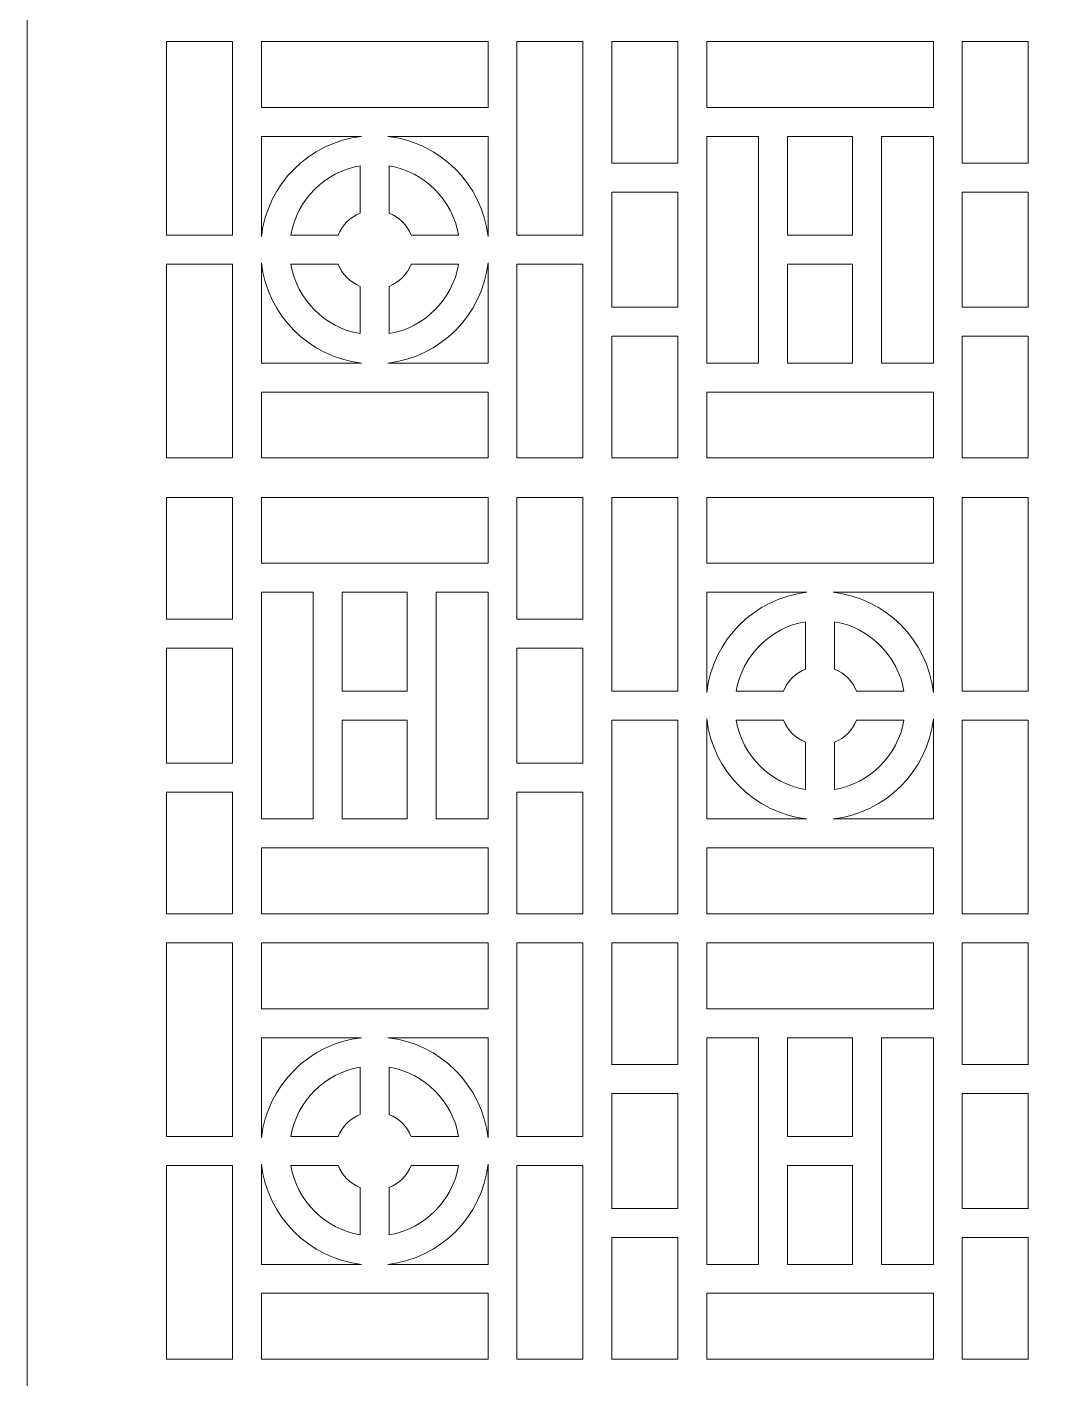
# Model space of a CAD drawing. Header units: centimetres. Extents: x -27.5 to -15.8, y -2.4 to 9.5.
# Drawn here: x -21.397 to -18.592, y 0.447 to 4.161 of the extents above; entities that cross this region are included whole.
import ezdxf

# ---------------------------------------------------------------- set-up
doc = ezdxf.new("R2010")
doc.units = ezdxf.units.CM
doc.header["$MEASUREMENT"] = 0
doc.layers.add('layer 1', color=7, linetype='Continuous')

msp = doc.modelspace()

# ---------------------------------------------------------------- linework, layer by layer
at = {"layer": 'layer 1', "color": 7, "lineweight": 9}
for points, knots in [([(-21.3967, 9.5), (-21.3967, 9.5), (-15.78704, 9.5), (-15.78704, 9.5), (-15.78704, 9.5), (-15.78704, 9.5), (-15.78704, -2.40224), (-15.78704, -2.40224), (-15.78704, -2.40224), (-15.78704, -2.40224), (-21.3967, -2.40224), (-21.3967, -2.40224), (-21.3967, -2.40224), (-21.3967, -2.40224), (-21.3967, 9.5), (-21.3967, 9.5)], [0, 0, 0, 0, 0.2, 0.2, 0.2, 0.2, 0.4, 0.4, 0.4, 0.4, 0.6, 0.6, 0.6, 0.6, 1, 1, 1, 1]), ([(-21.01344, 3.58868), (-21.01344, 3.58868), (-20.8325, 3.58868), (-20.8325, 3.58868), (-20.8325, 3.58868), (-20.8325, 3.58868), (-20.8325, 4.12076), (-20.8325, 4.12076), (-20.8325, 4.12076), (-20.8325, 4.12076), (-21.01344, 4.12076), (-21.01344, 4.12076), (-21.01344, 4.12076), (-21.01344, 4.12076), (-21.01344, 3.58868), (-21.01344, 3.58868)], [0, 0, 0, 0, 0.2, 0.2, 0.2, 0.2, 0.4, 0.4, 0.4, 0.4, 0.6, 0.6, 0.6, 0.6, 1, 1, 1, 1]), ([(-20.7529, 3.93982), (-20.7529, 3.93982), (-20.13023, 3.93982), (-20.13023, 3.93982), (-20.13023, 3.93982), (-20.13023, 3.93982), (-20.13023, 4.12076), (-20.13023, 4.12076), (-20.13023, 4.12076), (-20.13023, 4.12076), (-20.7529, 4.12076), (-20.7529, 4.12076), (-20.7529, 4.12076), (-20.7529, 4.12076), (-20.7529, 3.93982), (-20.7529, 3.93982)], [0, 0, 0, 0, 0.2, 0.2, 0.2, 0.2, 0.4, 0.4, 0.4, 0.4, 0.6, 0.6, 0.6, 0.6, 1, 1, 1, 1]), ([(-20.05063, 3.58868), (-20.05063, 3.58868), (-19.86969, 3.58868), (-19.86969, 3.58868), (-19.86969, 3.58868), (-19.86969, 3.58868), (-19.86969, 4.12076), (-19.86969, 4.12076), (-19.86969, 4.12076), (-19.86969, 4.12076), (-20.05063, 4.12076), (-20.05063, 4.12076), (-20.05063, 4.12076), (-20.05063, 4.12076), (-20.05063, 3.58868), (-20.05063, 3.58868)], [0, 0, 0, 0, 0.2, 0.2, 0.2, 0.2, 0.4, 0.4, 0.4, 0.4, 0.6, 0.6, 0.6, 0.6, 1, 1, 1, 1]), ([(-19.78995, 3.78636), (-19.78995, 3.78636), (-19.60901, 3.78636), (-19.60901, 3.78636), (-19.60901, 3.78636), (-19.60901, 3.78636), (-19.60901, 4.12076), (-19.60901, 4.12076), (-19.60901, 4.12076), (-19.60901, 4.12076), (-19.78995, 4.12076), (-19.78995, 4.12076), (-19.78995, 4.12076), (-19.78995, 4.12076), (-19.78995, 3.78636), (-19.78995, 3.78636)], [0, 0, 0, 0, 0.2, 0.2, 0.2, 0.2, 0.4, 0.4, 0.4, 0.4, 0.6, 0.6, 0.6, 0.6, 1, 1, 1, 1]), ([(-19.52941, 3.93982), (-19.52941, 3.93982), (-18.90674, 3.93982), (-18.90674, 3.93982), (-18.90674, 3.93982), (-18.90674, 3.93982), (-18.90674, 4.12076), (-18.90674, 4.12076), (-18.90674, 4.12076), (-18.90674, 4.12076), (-19.52941, 4.12076), (-19.52941, 4.12076), (-19.52941, 4.12076), (-19.52941, 4.12076), (-19.52941, 3.93982), (-19.52941, 3.93982)], [0, 0, 0, 0, 0.2, 0.2, 0.2, 0.2, 0.4, 0.4, 0.4, 0.4, 0.6, 0.6, 0.6, 0.6, 1, 1, 1, 1]), ([(-18.82714, 3.78636), (-18.82714, 3.78636), (-18.6462, 3.78636), (-18.6462, 3.78636), (-18.6462, 3.78636), (-18.6462, 3.78636), (-18.6462, 4.12076), (-18.6462, 4.12076), (-18.6462, 4.12076), (-18.6462, 4.12076), (-18.82714, 4.12076), (-18.82714, 4.12076), (-18.82714, 4.12076), (-18.82714, 4.12076), (-18.82714, 3.78636), (-18.82714, 3.78636)], [0, 0, 0, 0, 0.2, 0.2, 0.2, 0.2, 0.4, 0.4, 0.4, 0.4, 0.6, 0.6, 0.6, 0.6, 1, 1, 1, 1]), ([(-20.7529, 3.5848), (-20.73642, 3.72915), (-20.62184, 3.84373), (-20.47749, 3.86022), (-20.47749, 3.86022), (-20.47749, 3.86022), (-20.7529, 3.86022), (-20.7529, 3.86022), (-20.7529, 3.86022), (-20.7529, 3.86022), (-20.7529, 3.5848), (-20.7529, 3.5848)], [0, 0, 0, 0, 0.25, 0.25, 0.25, 0.25, 0.5, 0.5, 0.5, 0.5, 1, 1, 1, 1]), ([(-20.40564, 3.86022), (-20.26129, 3.84373), (-20.14671, 3.72915), (-20.13023, 3.5848), (-20.13023, 3.5848), (-20.13023, 3.5848), (-20.13023, 3.86022), (-20.13023, 3.86022), (-20.13023, 3.86022), (-20.13023, 3.86022), (-20.40564, 3.86022), (-20.40564, 3.86022)], [0, 0, 0, 0, 0.25, 0.25, 0.25, 0.25, 0.5, 0.5, 0.5, 0.5, 1, 1, 1, 1]), ([(-19.38727, 3.23755), (-19.38727, 3.23755), (-19.38727, 3.86022), (-19.38727, 3.86022), (-19.38727, 3.86022), (-19.38727, 3.86022), (-19.52941, 3.86022), (-19.52941, 3.86022), (-19.52941, 3.86022), (-19.52941, 3.86022), (-19.52941, 3.23755), (-19.52941, 3.23755), (-19.52941, 3.23755), (-19.52941, 3.23755), (-19.38727, 3.23755), (-19.38727, 3.23755)], [0, 0, 0, 0, 0.2, 0.2, 0.2, 0.2, 0.4, 0.4, 0.4, 0.4, 0.6, 0.6, 0.6, 0.6, 1, 1, 1, 1]), ([(-19.30767, 3.58868), (-19.30767, 3.58868), (-19.12848, 3.58868), (-19.12848, 3.58868), (-19.12848, 3.58868), (-19.12848, 3.58868), (-19.12848, 3.86022), (-19.12848, 3.86022), (-19.12848, 3.86022), (-19.12848, 3.86022), (-19.30767, 3.86022), (-19.30767, 3.86022), (-19.30767, 3.86022), (-19.30767, 3.86022), (-19.30767, 3.58868), (-19.30767, 3.58868)], [0, 0, 0, 0, 0.2, 0.2, 0.2, 0.2, 0.4, 0.4, 0.4, 0.4, 0.6, 0.6, 0.6, 0.6, 1, 1, 1, 1]), ([(-19.04888, 3.86022), (-19.04888, 3.86022), (-19.04888, 3.23755), (-19.04888, 3.23755), (-19.04888, 3.23755), (-19.04888, 3.23755), (-18.90674, 3.23755), (-18.90674, 3.23755), (-18.90674, 3.23755), (-18.90674, 3.23755), (-18.90674, 3.86022), (-18.90674, 3.86022), (-18.90674, 3.86022), (-18.90674, 3.86022), (-19.04888, 3.86022), (-19.04888, 3.86022)], [0, 0, 0, 0, 0.2, 0.2, 0.2, 0.2, 0.4, 0.4, 0.4, 0.4, 0.6, 0.6, 0.6, 0.6, 1, 1, 1, 1]), ([(-20.54217, 3.58868), (-20.53119, 3.6164), (-20.50908, 3.63851), (-20.48136, 3.64948), (-20.48136, 3.64948), (-20.48136, 3.64948), (-20.48136, 3.77944), (-20.48136, 3.77944), (-20.48136, 3.77944), (-20.57866, 3.76276), (-20.65544, 3.68598), (-20.67213, 3.58868), (-20.67213, 3.58868), (-20.67213, 3.58868), (-20.54217, 3.58868), (-20.54217, 3.58868)], [0, 0, 0, 0, 0.2, 0.2, 0.2, 0.2, 0.4, 0.4, 0.4, 0.4, 0.6, 0.6, 0.6, 0.6, 1, 1, 1, 1]), ([(-20.40177, 3.64948), (-20.37405, 3.63851), (-20.35194, 3.6164), (-20.34097, 3.58868), (-20.34097, 3.58868), (-20.34097, 3.58868), (-20.211, 3.58868), (-20.211, 3.58868), (-20.211, 3.58868), (-20.22769, 3.68598), (-20.30447, 3.76276), (-20.40177, 3.77944), (-20.40177, 3.77944), (-20.40177, 3.77944), (-20.40177, 3.64948), (-20.40177, 3.64948)], [0, 0, 0, 0, 0.2, 0.2, 0.2, 0.2, 0.4, 0.4, 0.4, 0.4, 0.6, 0.6, 0.6, 0.6, 1, 1, 1, 1]), ([(-19.78995, 3.391), (-19.78995, 3.391), (-19.60901, 3.391), (-19.60901, 3.391), (-19.60901, 3.391), (-19.60901, 3.391), (-19.60901, 3.70677), (-19.60901, 3.70677), (-19.60901, 3.70677), (-19.60901, 3.70677), (-19.78995, 3.70676), (-19.78995, 3.70676), (-19.78995, 3.70676), (-19.78995, 3.70676), (-19.78995, 3.391), (-19.78995, 3.391)], [0, 0, 0, 0, 0.2, 0.2, 0.2, 0.2, 0.4, 0.4, 0.4, 0.4, 0.6, 0.6, 0.6, 0.6, 1, 1, 1, 1]), ([(-18.82714, 3.391), (-18.82714, 3.391), (-18.6462, 3.391), (-18.6462, 3.391), (-18.6462, 3.391), (-18.6462, 3.391), (-18.6462, 3.70677), (-18.6462, 3.70677), (-18.6462, 3.70677), (-18.6462, 3.70677), (-18.82714, 3.70676), (-18.82714, 3.70676), (-18.82714, 3.70676), (-18.82714, 3.70676), (-18.82714, 3.391), (-18.82714, 3.391)], [0, 0, 0, 0, 0.2, 0.2, 0.2, 0.2, 0.4, 0.4, 0.4, 0.4, 0.6, 0.6, 0.6, 0.6, 1, 1, 1, 1]), ([(-20.8325, 3.50909), (-20.8325, 3.50909), (-21.01344, 3.50908), (-21.01344, 3.50908), (-21.01344, 3.50908), (-21.01344, 3.50908), (-21.01344, 2.97701), (-21.01344, 2.97701), (-21.01344, 2.97701), (-21.01344, 2.97701), (-20.8325, 2.97701), (-20.8325, 2.97701), (-20.8325, 2.97701), (-20.8325, 2.97701), (-20.8325, 3.50909), (-20.8325, 3.50909)], [0, 0, 0, 0, 0.2, 0.2, 0.2, 0.2, 0.4, 0.4, 0.4, 0.4, 0.6, 0.6, 0.6, 0.6, 1, 1, 1, 1]), ([(-20.47748, 3.23755), (-20.62184, 3.25403), (-20.73642, 3.36861), (-20.7529, 3.51296), (-20.7529, 3.51296), (-20.7529, 3.51296), (-20.7529, 3.23755), (-20.7529, 3.23755), (-20.7529, 3.23755), (-20.7529, 3.23755), (-20.47748, 3.23755), (-20.47748, 3.23755)], [0, 0, 0, 0, 0.25, 0.25, 0.25, 0.25, 0.5, 0.5, 0.5, 0.5, 1, 1, 1, 1]), ([(-20.48136, 3.44828), (-20.50908, 3.45926), (-20.53119, 3.48137), (-20.54217, 3.50908), (-20.54217, 3.50908), (-20.54217, 3.50908), (-20.67213, 3.50908), (-20.67213, 3.50908), (-20.67213, 3.50908), (-20.65544, 3.41179), (-20.57866, 3.33501), (-20.48136, 3.31832), (-20.48136, 3.31832), (-20.48136, 3.31832), (-20.48136, 3.44828), (-20.48136, 3.44828)], [0, 0, 0, 0, 0.2, 0.2, 0.2, 0.2, 0.4, 0.4, 0.4, 0.4, 0.6, 0.6, 0.6, 0.6, 1, 1, 1, 1]), ([(-20.13023, 3.51297), (-20.14671, 3.36862), (-20.26129, 3.25403), (-20.40565, 3.23755), (-20.40565, 3.23755), (-20.40565, 3.23755), (-20.13023, 3.23755), (-20.13023, 3.23755), (-20.13023, 3.23755), (-20.13023, 3.23755), (-20.13023, 3.51297), (-20.13023, 3.51297)], [0, 0, 0, 0, 0.25, 0.25, 0.25, 0.25, 0.5, 0.5, 0.5, 0.5, 1, 1, 1, 1]), ([(-20.34097, 3.50908), (-20.35194, 3.48137), (-20.37405, 3.45926), (-20.40177, 3.44828), (-20.40177, 3.44828), (-20.40177, 3.44828), (-20.40177, 3.31832), (-20.40177, 3.31832), (-20.40177, 3.31832), (-20.30447, 3.33501), (-20.22769, 3.41179), (-20.211, 3.50908), (-20.211, 3.50908), (-20.211, 3.50908), (-20.34097, 3.50908), (-20.34097, 3.50908)], [0, 0, 0, 0, 0.2, 0.2, 0.2, 0.2, 0.4, 0.4, 0.4, 0.4, 0.6, 0.6, 0.6, 0.6, 1, 1, 1, 1]), ([(-19.86969, 3.50909), (-19.86969, 3.50909), (-20.05063, 3.50908), (-20.05063, 3.50908), (-20.05063, 3.50908), (-20.05063, 3.50908), (-20.05063, 2.97701), (-20.05063, 2.97701), (-20.05063, 2.97701), (-20.05063, 2.97701), (-19.86969, 2.97701), (-19.86969, 2.97701), (-19.86969, 2.97701), (-19.86969, 2.97701), (-19.86969, 3.50909), (-19.86969, 3.50909)], [0, 0, 0, 0, 0.2, 0.2, 0.2, 0.2, 0.4, 0.4, 0.4, 0.4, 0.6, 0.6, 0.6, 0.6, 1, 1, 1, 1]), ([(-19.12848, 3.50909), (-19.12848, 3.50909), (-19.30767, 3.50908), (-19.30767, 3.50908), (-19.30767, 3.50908), (-19.30767, 3.50908), (-19.30767, 3.23755), (-19.30767, 3.23755), (-19.30767, 3.23755), (-19.30767, 3.23755), (-19.12848, 3.23755), (-19.12848, 3.23755), (-19.12848, 3.23755), (-19.12848, 3.23755), (-19.12848, 3.50909), (-19.12848, 3.50909)], [0, 0, 0, 0, 0.2, 0.2, 0.2, 0.2, 0.4, 0.4, 0.4, 0.4, 0.6, 0.6, 0.6, 0.6, 1, 1, 1, 1]), ([(-19.60901, 3.31141), (-19.60901, 3.31141), (-19.78995, 3.3114), (-19.78995, 3.3114), (-19.78995, 3.3114), (-19.78995, 3.3114), (-19.78995, 2.97701), (-19.78995, 2.97701), (-19.78995, 2.97701), (-19.78995, 2.97701), (-19.60901, 2.97701), (-19.60901, 2.97701), (-19.60901, 2.97701), (-19.60901, 2.97701), (-19.60901, 3.31141), (-19.60901, 3.31141)], [0, 0, 0, 0, 0.2, 0.2, 0.2, 0.2, 0.4, 0.4, 0.4, 0.4, 0.6, 0.6, 0.6, 0.6, 1, 1, 1, 1]), ([(-18.6462, 3.31141), (-18.6462, 3.31141), (-18.82714, 3.3114), (-18.82714, 3.3114), (-18.82714, 3.3114), (-18.82714, 3.3114), (-18.82714, 2.97701), (-18.82714, 2.97701), (-18.82714, 2.97701), (-18.82714, 2.97701), (-18.6462, 2.97701), (-18.6462, 2.97701), (-18.6462, 2.97701), (-18.6462, 2.97701), (-18.6462, 3.31141), (-18.6462, 3.31141)], [0, 0, 0, 0, 0.2, 0.2, 0.2, 0.2, 0.4, 0.4, 0.4, 0.4, 0.6, 0.6, 0.6, 0.6, 1, 1, 1, 1]), ([(-20.13023, 3.15795), (-20.13023, 3.15795), (-20.7529, 3.15795), (-20.7529, 3.15795), (-20.7529, 3.15795), (-20.7529, 3.15795), (-20.7529, 2.97701), (-20.7529, 2.97701), (-20.7529, 2.97701), (-20.7529, 2.97701), (-20.13023, 2.97701), (-20.13023, 2.97701), (-20.13023, 2.97701), (-20.13023, 2.97701), (-20.13023, 3.15795), (-20.13023, 3.15795)], [0, 0, 0, 0, 0.2, 0.2, 0.2, 0.2, 0.4, 0.4, 0.4, 0.4, 0.6, 0.6, 0.6, 0.6, 1, 1, 1, 1]), ([(-18.90674, 3.15795), (-18.90674, 3.15795), (-19.52941, 3.15795), (-19.52941, 3.15795), (-19.52941, 3.15795), (-19.52941, 3.15795), (-19.52941, 2.97701), (-19.52941, 2.97701), (-19.52941, 2.97701), (-19.52941, 2.97701), (-18.90674, 2.97701), (-18.90674, 2.97701), (-18.90674, 2.97701), (-18.90674, 2.97701), (-18.90674, 3.15795), (-18.90674, 3.15795)], [0, 0, 0, 0, 0.2, 0.2, 0.2, 0.2, 0.4, 0.4, 0.4, 0.4, 0.6, 0.6, 0.6, 0.6, 1, 1, 1, 1]), ([(-21.01344, 2.53395), (-21.01344, 2.53395), (-20.8325, 2.53396), (-20.8325, 2.53396), (-20.8325, 2.53396), (-20.8325, 2.53396), (-20.8325, 2.86835), (-20.8325, 2.86835), (-20.8325, 2.86835), (-20.8325, 2.86835), (-21.01344, 2.86835), (-21.01344, 2.86835), (-21.01344, 2.86835), (-21.01344, 2.86835), (-21.01344, 2.53395), (-21.01344, 2.53395)], [0, 0, 0, 0, 0.2, 0.2, 0.2, 0.2, 0.4, 0.4, 0.4, 0.4, 0.6, 0.6, 0.6, 0.6, 1, 1, 1, 1]), ([(-20.7529, 2.68741), (-20.7529, 2.68741), (-20.13023, 2.68741), (-20.13023, 2.68741), (-20.13023, 2.68741), (-20.13023, 2.68741), (-20.13023, 2.86835), (-20.13023, 2.86835), (-20.13023, 2.86835), (-20.13023, 2.86835), (-20.7529, 2.86835), (-20.7529, 2.86835), (-20.7529, 2.86835), (-20.7529, 2.86835), (-20.7529, 2.68741), (-20.7529, 2.68741)], [0, 0, 0, 0, 0.2, 0.2, 0.2, 0.2, 0.4, 0.4, 0.4, 0.4, 0.6, 0.6, 0.6, 0.6, 1, 1, 1, 1]), ([(-20.05063, 2.53395), (-20.05063, 2.53395), (-19.86969, 2.53396), (-19.86969, 2.53396), (-19.86969, 2.53396), (-19.86969, 2.53396), (-19.86969, 2.86835), (-19.86969, 2.86835), (-19.86969, 2.86835), (-19.86969, 2.86835), (-20.05063, 2.86835), (-20.05063, 2.86835), (-20.05063, 2.86835), (-20.05063, 2.86835), (-20.05063, 2.53395), (-20.05063, 2.53395)], [0, 0, 0, 0, 0.2, 0.2, 0.2, 0.2, 0.4, 0.4, 0.4, 0.4, 0.6, 0.6, 0.6, 0.6, 1, 1, 1, 1]), ([(-19.78995, 2.33627), (-19.78995, 2.33627), (-19.60901, 2.33627), (-19.60901, 2.33627), (-19.60901, 2.33627), (-19.60901, 2.33627), (-19.60901, 2.86835), (-19.60901, 2.86835), (-19.60901, 2.86835), (-19.60901, 2.86835), (-19.78995, 2.86835), (-19.78995, 2.86835), (-19.78995, 2.86835), (-19.78995, 2.86835), (-19.78995, 2.33627), (-19.78995, 2.33627)], [0, 0, 0, 0, 0.2, 0.2, 0.2, 0.2, 0.4, 0.4, 0.4, 0.4, 0.6, 0.6, 0.6, 0.6, 1, 1, 1, 1]), ([(-19.52941, 2.68741), (-19.52941, 2.68741), (-18.90674, 2.68741), (-18.90674, 2.68741), (-18.90674, 2.68741), (-18.90674, 2.68741), (-18.90674, 2.86835), (-18.90674, 2.86835), (-18.90674, 2.86835), (-18.90674, 2.86835), (-19.52941, 2.86835), (-19.52941, 2.86835), (-19.52941, 2.86835), (-19.52941, 2.86835), (-19.52941, 2.68741), (-19.52941, 2.68741)], [0, 0, 0, 0, 0.2, 0.2, 0.2, 0.2, 0.4, 0.4, 0.4, 0.4, 0.6, 0.6, 0.6, 0.6, 1, 1, 1, 1]), ([(-18.82714, 2.33627), (-18.82714, 2.33627), (-18.6462, 2.33627), (-18.6462, 2.33627), (-18.6462, 2.33627), (-18.6462, 2.33627), (-18.6462, 2.86835), (-18.6462, 2.86835), (-18.6462, 2.86835), (-18.6462, 2.86835), (-18.82714, 2.86835), (-18.82714, 2.86835), (-18.82714, 2.86835), (-18.82714, 2.86835), (-18.82714, 2.33627), (-18.82714, 2.33627)], [0, 0, 0, 0, 0.2, 0.2, 0.2, 0.2, 0.4, 0.4, 0.4, 0.4, 0.6, 0.6, 0.6, 0.6, 1, 1, 1, 1]), ([(-20.61076, 1.98514), (-20.61076, 1.98514), (-20.61076, 2.60781), (-20.61076, 2.60781), (-20.61076, 2.60781), (-20.61076, 2.60781), (-20.7529, 2.60781), (-20.7529, 2.60781), (-20.7529, 2.60781), (-20.7529, 2.60781), (-20.7529, 1.98514), (-20.7529, 1.98514), (-20.7529, 1.98514), (-20.7529, 1.98514), (-20.61076, 1.98514), (-20.61076, 1.98514)], [0, 0, 0, 0, 0.2, 0.2, 0.2, 0.2, 0.4, 0.4, 0.4, 0.4, 0.6, 0.6, 0.6, 0.6, 1, 1, 1, 1]), ([(-20.53116, 2.33627), (-20.53116, 2.33627), (-20.35197, 2.33627), (-20.35197, 2.33627), (-20.35197, 2.33627), (-20.35197, 2.33627), (-20.35197, 2.60781), (-20.35197, 2.60781), (-20.35197, 2.60781), (-20.35197, 2.60781), (-20.53116, 2.60781), (-20.53116, 2.60781), (-20.53116, 2.60781), (-20.53116, 2.60781), (-20.53116, 2.33627), (-20.53116, 2.33627)], [0, 0, 0, 0, 0.2, 0.2, 0.2, 0.2, 0.4, 0.4, 0.4, 0.4, 0.6, 0.6, 0.6, 0.6, 1, 1, 1, 1]), ([(-20.27237, 2.60781), (-20.27237, 2.60781), (-20.27237, 1.98514), (-20.27237, 1.98514), (-20.27237, 1.98514), (-20.27237, 1.98514), (-20.13023, 1.98514), (-20.13023, 1.98514), (-20.13023, 1.98514), (-20.13023, 1.98514), (-20.13023, 2.60781), (-20.13023, 2.60781), (-20.13023, 2.60781), (-20.13023, 2.60781), (-20.27237, 2.60781), (-20.27237, 2.60781)], [0, 0, 0, 0, 0.2, 0.2, 0.2, 0.2, 0.4, 0.4, 0.4, 0.4, 0.6, 0.6, 0.6, 0.6, 1, 1, 1, 1]), ([(-19.52941, 2.3324), (-19.51293, 2.47674), (-19.39835, 2.59133), (-19.254, 2.60781), (-19.254, 2.60781), (-19.254, 2.60781), (-19.52941, 2.60781), (-19.52941, 2.60781), (-19.52941, 2.60781), (-19.52941, 2.60781), (-19.52941, 2.3324), (-19.52941, 2.3324)], [0, 0, 0, 0, 0.25, 0.25, 0.25, 0.25, 0.5, 0.5, 0.5, 0.5, 1, 1, 1, 1]), ([(-19.18215, 2.60781), (-19.0378, 2.59132), (-18.92322, 2.47674), (-18.90674, 2.33239), (-18.90674, 2.33239), (-18.90674, 2.33239), (-18.90674, 2.60781), (-18.90674, 2.60781), (-18.90674, 2.60781), (-18.90674, 2.60781), (-19.18215, 2.60781), (-19.18215, 2.60781)], [0, 0, 0, 0, 0.25, 0.25, 0.25, 0.25, 0.5, 0.5, 0.5, 0.5, 1, 1, 1, 1]), ([(-19.31868, 2.33627), (-19.3077, 2.36399), (-19.28559, 2.3861), (-19.25787, 2.39708), (-19.25787, 2.39708), (-19.25787, 2.39708), (-19.25787, 2.52704), (-19.25787, 2.52704), (-19.25787, 2.52704), (-19.35517, 2.51035), (-19.43195, 2.43357), (-19.44864, 2.33627), (-19.44864, 2.33627), (-19.44864, 2.33627), (-19.31868, 2.33627), (-19.31868, 2.33627)], [0, 0, 0, 0, 0.2, 0.2, 0.2, 0.2, 0.4, 0.4, 0.4, 0.4, 0.6, 0.6, 0.6, 0.6, 1, 1, 1, 1]), ([(-19.17828, 2.39708), (-19.15056, 2.3861), (-19.12845, 2.36399), (-19.11748, 2.33627), (-19.11748, 2.33627), (-19.11748, 2.33627), (-18.98751, 2.33627), (-18.98751, 2.33627), (-18.98751, 2.33627), (-19.0042, 2.43357), (-19.08098, 2.51035), (-19.17828, 2.52704), (-19.17828, 2.52704), (-19.17828, 2.52704), (-19.17828, 2.39708), (-19.17828, 2.39708)], [0, 0, 0, 0, 0.2, 0.2, 0.2, 0.2, 0.4, 0.4, 0.4, 0.4, 0.6, 0.6, 0.6, 0.6, 1, 1, 1, 1]), ([(-21.01344, 2.13859), (-21.01344, 2.13859), (-20.8325, 2.13859), (-20.8325, 2.13859), (-20.8325, 2.13859), (-20.8325, 2.13859), (-20.8325, 2.45436), (-20.8325, 2.45436), (-20.8325, 2.45436), (-20.8325, 2.45436), (-21.01344, 2.45436), (-21.01344, 2.45436), (-21.01344, 2.45436), (-21.01344, 2.45436), (-21.01344, 2.13859), (-21.01344, 2.13859)], [0, 0, 0, 0, 0.2, 0.2, 0.2, 0.2, 0.4, 0.4, 0.4, 0.4, 0.6, 0.6, 0.6, 0.6, 1, 1, 1, 1]), ([(-20.05063, 2.13859), (-20.05063, 2.13859), (-19.86969, 2.13859), (-19.86969, 2.13859), (-19.86969, 2.13859), (-19.86969, 2.13859), (-19.86969, 2.45436), (-19.86969, 2.45436), (-19.86969, 2.45436), (-19.86969, 2.45436), (-20.05063, 2.45436), (-20.05063, 2.45436), (-20.05063, 2.45436), (-20.05063, 2.45436), (-20.05063, 2.13859), (-20.05063, 2.13859)], [0, 0, 0, 0, 0.2, 0.2, 0.2, 0.2, 0.4, 0.4, 0.4, 0.4, 0.6, 0.6, 0.6, 0.6, 1, 1, 1, 1]), ([(-20.35197, 2.25668), (-20.35197, 2.25668), (-20.53116, 2.25668), (-20.53116, 2.25668), (-20.53116, 2.25668), (-20.53116, 2.25668), (-20.53116, 1.98514), (-20.53116, 1.98514), (-20.53116, 1.98514), (-20.53116, 1.98514), (-20.35197, 1.98514), (-20.35197, 1.98514), (-20.35197, 1.98514), (-20.35197, 1.98514), (-20.35197, 2.25668), (-20.35197, 2.25668)], [0, 0, 0, 0, 0.2, 0.2, 0.2, 0.2, 0.4, 0.4, 0.4, 0.4, 0.6, 0.6, 0.6, 0.6, 1, 1, 1, 1]), ([(-19.60901, 2.25668), (-19.60901, 2.25668), (-19.78995, 2.25667), (-19.78995, 2.25667), (-19.78995, 2.25667), (-19.78995, 2.25667), (-19.78995, 1.7246), (-19.78995, 1.7246), (-19.78995, 1.7246), (-19.78995, 1.7246), (-19.60901, 1.7246), (-19.60901, 1.7246), (-19.60901, 1.7246), (-19.60901, 1.7246), (-19.60901, 2.25668), (-19.60901, 2.25668)], [0, 0, 0, 0, 0.2, 0.2, 0.2, 0.2, 0.4, 0.4, 0.4, 0.4, 0.6, 0.6, 0.6, 0.6, 1, 1, 1, 1]), ([(-19.25399, 1.98514), (-19.39834, 2.00162), (-19.51293, 2.11621), (-19.52941, 2.26056), (-19.52941, 2.26056), (-19.52941, 2.26056), (-19.52941, 1.98514), (-19.52941, 1.98514), (-19.52941, 1.98514), (-19.52941, 1.98514), (-19.25399, 1.98514), (-19.25399, 1.98514)], [0, 0, 0, 0, 0.25, 0.25, 0.25, 0.25, 0.5, 0.5, 0.5, 0.5, 1, 1, 1, 1]), ([(-19.25787, 2.19588), (-19.28559, 2.20685), (-19.3077, 2.22896), (-19.31868, 2.25668), (-19.31868, 2.25668), (-19.31868, 2.25668), (-19.44864, 2.25668), (-19.44864, 2.25668), (-19.44864, 2.25668), (-19.43195, 2.15938), (-19.35517, 2.0826), (-19.25787, 2.06591), (-19.25787, 2.06591), (-19.25787, 2.06591), (-19.25787, 2.19588), (-19.25787, 2.19588)], [0, 0, 0, 0, 0.2, 0.2, 0.2, 0.2, 0.4, 0.4, 0.4, 0.4, 0.6, 0.6, 0.6, 0.6, 1, 1, 1, 1]), ([(-18.90674, 2.26056), (-18.92322, 2.11621), (-19.0378, 2.00162), (-19.18216, 1.98514), (-19.18216, 1.98514), (-19.18216, 1.98514), (-18.90674, 1.98514), (-18.90674, 1.98514), (-18.90674, 1.98514), (-18.90674, 1.98514), (-18.90674, 2.26056), (-18.90674, 2.26056)], [0, 0, 0, 0, 0.25, 0.25, 0.25, 0.25, 0.5, 0.5, 0.5, 0.5, 1, 1, 1, 1]), ([(-19.11748, 2.25668), (-19.12846, 2.22896), (-19.15056, 2.20685), (-19.17828, 2.19588), (-19.17828, 2.19588), (-19.17828, 2.19588), (-19.17828, 2.06591), (-19.17828, 2.06591), (-19.17828, 2.06591), (-19.08098, 2.0826), (-19.0042, 2.15938), (-18.98751, 2.25668), (-18.98751, 2.25668), (-18.98751, 2.25668), (-19.11748, 2.25668), (-19.11748, 2.25668)], [0, 0, 0, 0, 0.2, 0.2, 0.2, 0.2, 0.4, 0.4, 0.4, 0.4, 0.6, 0.6, 0.6, 0.6, 1, 1, 1, 1]), ([(-18.6462, 2.25668), (-18.6462, 2.25668), (-18.82714, 2.25667), (-18.82714, 2.25667), (-18.82714, 2.25667), (-18.82714, 2.25667), (-18.82714, 1.7246), (-18.82714, 1.7246), (-18.82714, 1.7246), (-18.82714, 1.7246), (-18.6462, 1.7246), (-18.6462, 1.7246), (-18.6462, 1.7246), (-18.6462, 1.7246), (-18.6462, 2.25668), (-18.6462, 2.25668)], [0, 0, 0, 0, 0.2, 0.2, 0.2, 0.2, 0.4, 0.4, 0.4, 0.4, 0.6, 0.6, 0.6, 0.6, 1, 1, 1, 1]), ([(-20.8325, 2.059), (-20.8325, 2.059), (-21.01344, 2.05899), (-21.01344, 2.05899), (-21.01344, 2.05899), (-21.01344, 2.05899), (-21.01344, 1.7246), (-21.01344, 1.7246), (-21.01344, 1.7246), (-21.01344, 1.7246), (-20.8325, 1.7246), (-20.8325, 1.7246), (-20.8325, 1.7246), (-20.8325, 1.7246), (-20.8325, 2.059), (-20.8325, 2.059)], [0, 0, 0, 0, 0.2, 0.2, 0.2, 0.2, 0.4, 0.4, 0.4, 0.4, 0.6, 0.6, 0.6, 0.6, 1, 1, 1, 1]), ([(-19.86969, 2.059), (-19.86969, 2.059), (-20.05063, 2.05899), (-20.05063, 2.05899), (-20.05063, 2.05899), (-20.05063, 2.05899), (-20.05063, 1.7246), (-20.05063, 1.7246), (-20.05063, 1.7246), (-20.05063, 1.7246), (-19.86969, 1.7246), (-19.86969, 1.7246), (-19.86969, 1.7246), (-19.86969, 1.7246), (-19.86969, 2.059), (-19.86969, 2.059)], [0, 0, 0, 0, 0.2, 0.2, 0.2, 0.2, 0.4, 0.4, 0.4, 0.4, 0.6, 0.6, 0.6, 0.6, 1, 1, 1, 1]), ([(-20.13023, 1.90554), (-20.13023, 1.90554), (-20.7529, 1.90554), (-20.7529, 1.90554), (-20.7529, 1.90554), (-20.7529, 1.90554), (-20.7529, 1.7246), (-20.7529, 1.7246), (-20.7529, 1.7246), (-20.7529, 1.7246), (-20.13023, 1.7246), (-20.13023, 1.7246), (-20.13023, 1.7246), (-20.13023, 1.7246), (-20.13023, 1.90554), (-20.13023, 1.90554)], [0, 0, 0, 0, 0.2, 0.2, 0.2, 0.2, 0.4, 0.4, 0.4, 0.4, 0.6, 0.6, 0.6, 0.6, 1, 1, 1, 1]), ([(-18.90674, 1.90554), (-18.90674, 1.90554), (-19.52941, 1.90554), (-19.52941, 1.90554), (-19.52941, 1.90554), (-19.52941, 1.90554), (-19.52941, 1.7246), (-19.52941, 1.7246), (-19.52941, 1.7246), (-19.52941, 1.7246), (-18.90674, 1.7246), (-18.90674, 1.7246), (-18.90674, 1.7246), (-18.90674, 1.7246), (-18.90674, 1.90554), (-18.90674, 1.90554)], [0, 0, 0, 0, 0.2, 0.2, 0.2, 0.2, 0.4, 0.4, 0.4, 0.4, 0.6, 0.6, 0.6, 0.6, 1, 1, 1, 1]), ([(-20.8325, 1.64486), (-20.8325, 1.64486), (-21.01344, 1.64486), (-21.01344, 1.64486), (-21.01344, 1.64486), (-21.01344, 1.64486), (-21.01344, 1.11278), (-21.01344, 1.11278), (-21.01344, 1.11278), (-21.01344, 1.11278), (-20.8325, 1.11278), (-20.8325, 1.11278), (-20.8325, 1.11278), (-20.8325, 1.11278), (-20.8325, 1.64486), (-20.8325, 1.64486)], [0, 0, 0, 0, 0.2, 0.2, 0.2, 0.2, 0.4, 0.4, 0.4, 0.4, 0.6, 0.6, 0.6, 0.6, 1, 1, 1, 1]), ([(-20.13023, 1.64486), (-20.13023, 1.64486), (-20.7529, 1.64486), (-20.7529, 1.64486), (-20.7529, 1.64486), (-20.7529, 1.64486), (-20.7529, 1.46392), (-20.7529, 1.46392), (-20.7529, 1.46392), (-20.7529, 1.46392), (-20.13023, 1.46392), (-20.13023, 1.46392), (-20.13023, 1.46392), (-20.13023, 1.46392), (-20.13023, 1.64486), (-20.13023, 1.64486)], [0, 0, 0, 0, 0.2, 0.2, 0.2, 0.2, 0.4, 0.4, 0.4, 0.4, 0.6, 0.6, 0.6, 0.6, 1, 1, 1, 1]), ([(-20.05063, 1.11278), (-20.05063, 1.11278), (-19.86969, 1.11278), (-19.86969, 1.11278), (-19.86969, 1.11278), (-19.86969, 1.11278), (-19.86969, 1.64486), (-19.86969, 1.64486), (-19.86969, 1.64486), (-19.86969, 1.64486), (-20.05063, 1.64486), (-20.05063, 1.64486), (-20.05063, 1.64486), (-20.05063, 1.64486), (-20.05063, 1.11278), (-20.05063, 1.11278)], [0, 0, 0, 0, 0.2, 0.2, 0.2, 0.2, 0.4, 0.4, 0.4, 0.4, 0.6, 0.6, 0.6, 0.6, 1, 1, 1, 1]), ([(-19.60901, 1.31047), (-19.60901, 1.31047), (-19.60901, 1.64486), (-19.60901, 1.64486), (-19.60901, 1.64486), (-19.60901, 1.64486), (-19.78995, 1.64486), (-19.78995, 1.64486), (-19.78995, 1.64486), (-19.78995, 1.64486), (-19.78995, 1.31046), (-19.78995, 1.31046), (-19.78995, 1.31046), (-19.78995, 1.31046), (-19.60901, 1.31047), (-19.60901, 1.31047)], [0, 0, 0, 0, 0.2, 0.2, 0.2, 0.2, 0.4, 0.4, 0.4, 0.4, 0.6, 0.6, 0.6, 0.6, 1, 1, 1, 1]), ([(-18.90674, 1.46392), (-18.90674, 1.46392), (-18.90674, 1.64486), (-18.90674, 1.64486), (-18.90674, 1.64486), (-18.90674, 1.64486), (-19.52941, 1.64486), (-19.52941, 1.64486), (-19.52941, 1.64486), (-19.52941, 1.64486), (-19.52941, 1.46392), (-19.52941, 1.46392), (-19.52941, 1.46392), (-19.52941, 1.46392), (-18.90674, 1.46392), (-18.90674, 1.46392)], [0, 0, 0, 0, 0.2, 0.2, 0.2, 0.2, 0.4, 0.4, 0.4, 0.4, 0.6, 0.6, 0.6, 0.6, 1, 1, 1, 1]), ([(-18.82714, 1.64486), (-18.82714, 1.64486), (-18.82714, 1.31046), (-18.82714, 1.31046), (-18.82714, 1.31046), (-18.82714, 1.31046), (-18.6462, 1.31047), (-18.6462, 1.31047), (-18.6462, 1.31047), (-18.6462, 1.31047), (-18.6462, 1.64486), (-18.6462, 1.64486), (-18.6462, 1.64486), (-18.6462, 1.64486), (-18.82714, 1.64486), (-18.82714, 1.64486)], [0, 0, 0, 0, 0.2, 0.2, 0.2, 0.2, 0.4, 0.4, 0.4, 0.4, 0.6, 0.6, 0.6, 0.6, 1, 1, 1, 1]), ([(-20.7529, 1.38432), (-20.7529, 1.38432), (-20.7529, 1.109), (-20.7529, 1.109), (-20.7529, 1.109), (-20.73638, 1.25331), (-20.62181, 1.36784), (-20.47749, 1.38432), (-20.47749, 1.38432), (-20.47749, 1.38432), (-20.7529, 1.38432), (-20.7529, 1.38432)], [0, 0, 0, 0, 0.25, 0.25, 0.25, 0.25, 0.5, 0.5, 0.5, 0.5, 1, 1, 1, 1]), ([(-20.13023, 1.38432), (-20.13023, 1.38432), (-20.40564, 1.38432), (-20.40564, 1.38432), (-20.40564, 1.38432), (-20.26133, 1.36784), (-20.14676, 1.25332), (-20.13023, 1.10903), (-20.13023, 1.10903), (-20.13023, 1.10903), (-20.13023, 1.38432), (-20.13023, 1.38432)], [0, 0, 0, 0, 0.25, 0.25, 0.25, 0.25, 0.5, 0.5, 0.5, 0.5, 1, 1, 1, 1]), ([(-19.52941, 1.38432), (-19.52941, 1.38432), (-19.52941, 0.76165), (-19.52941, 0.76165), (-19.52941, 0.76165), (-19.52941, 0.76165), (-19.38727, 0.76165), (-19.38727, 0.76165), (-19.38727, 0.76165), (-19.38727, 0.76165), (-19.38727, 1.38432), (-19.38727, 1.38432), (-19.38727, 1.38432), (-19.38727, 1.38432), (-19.52941, 1.38432), (-19.52941, 1.38432)], [0, 0, 0, 0, 0.2, 0.2, 0.2, 0.2, 0.4, 0.4, 0.4, 0.4, 0.6, 0.6, 0.6, 0.6, 1, 1, 1, 1]), ([(-19.30767, 1.11278), (-19.30767, 1.11278), (-19.12848, 1.11278), (-19.12848, 1.11278), (-19.12848, 1.11278), (-19.12848, 1.11278), (-19.12848, 1.38432), (-19.12848, 1.38432), (-19.12848, 1.38432), (-19.12848, 1.38432), (-19.30767, 1.38432), (-19.30767, 1.38432), (-19.30767, 1.38432), (-19.30767, 1.38432), (-19.30767, 1.11278), (-19.30767, 1.11278)], [0, 0, 0, 0, 0.2, 0.2, 0.2, 0.2, 0.4, 0.4, 0.4, 0.4, 0.6, 0.6, 0.6, 0.6, 1, 1, 1, 1]), ([(-18.90674, 0.76165), (-18.90674, 0.76165), (-18.90674, 1.38432), (-18.90674, 1.38432), (-18.90674, 1.38432), (-18.90674, 1.38432), (-19.04888, 1.38432), (-19.04888, 1.38432), (-19.04888, 1.38432), (-19.04888, 1.38432), (-19.04888, 0.76165), (-19.04888, 0.76165), (-19.04888, 0.76165), (-19.04888, 0.76165), (-18.90674, 0.76165), (-18.90674, 0.76165)], [0, 0, 0, 0, 0.2, 0.2, 0.2, 0.2, 0.4, 0.4, 0.4, 0.4, 0.6, 0.6, 0.6, 0.6, 1, 1, 1, 1]), ([(-20.54217, 1.11278), (-20.53119, 1.1405), (-20.50908, 1.16261), (-20.48136, 1.17359), (-20.48136, 1.17359), (-20.48136, 1.17359), (-20.48136, 1.30355), (-20.48136, 1.30355), (-20.48136, 1.30355), (-20.57866, 1.28686), (-20.65544, 1.21008), (-20.67213, 1.11278), (-20.67213, 1.11278), (-20.67213, 1.11278), (-20.54217, 1.11278), (-20.54217, 1.11278)], [0, 0, 0, 0, 0.2, 0.2, 0.2, 0.2, 0.4, 0.4, 0.4, 0.4, 0.6, 0.6, 0.6, 0.6, 1, 1, 1, 1]), ([(-20.40177, 1.17359), (-20.37405, 1.16261), (-20.35194, 1.1405), (-20.34097, 1.11278), (-20.34097, 1.11278), (-20.34097, 1.11278), (-20.211, 1.11278), (-20.211, 1.11278), (-20.211, 1.11278), (-20.22769, 1.21008), (-20.30447, 1.28686), (-20.40177, 1.30355), (-20.40177, 1.30355), (-20.40177, 1.30355), (-20.40177, 1.17359), (-20.40177, 1.17359)], [0, 0, 0, 0, 0.2, 0.2, 0.2, 0.2, 0.4, 0.4, 0.4, 0.4, 0.6, 0.6, 0.6, 0.6, 1, 1, 1, 1]), ([(-19.60901, 0.91511), (-19.60901, 0.91511), (-19.60901, 1.23087), (-19.60901, 1.23087), (-19.60901, 1.23087), (-19.60901, 1.23087), (-19.78995, 1.23087), (-19.78995, 1.23087), (-19.78995, 1.23087), (-19.78995, 1.23087), (-19.78995, 0.9151), (-19.78995, 0.9151), (-19.78995, 0.9151), (-19.78995, 0.9151), (-19.60901, 0.91511), (-19.60901, 0.91511)], [0, 0, 0, 0, 0.2, 0.2, 0.2, 0.2, 0.4, 0.4, 0.4, 0.4, 0.6, 0.6, 0.6, 0.6, 1, 1, 1, 1]), ([(-18.82714, 1.23087), (-18.82714, 1.23087), (-18.82714, 0.9151), (-18.82714, 0.9151), (-18.82714, 0.9151), (-18.82714, 0.9151), (-18.6462, 0.91511), (-18.6462, 0.91511), (-18.6462, 0.91511), (-18.6462, 0.91511), (-18.6462, 1.23087), (-18.6462, 1.23087), (-18.6462, 1.23087), (-18.6462, 1.23087), (-18.82714, 1.23087), (-18.82714, 1.23087)], [0, 0, 0, 0, 0.2, 0.2, 0.2, 0.2, 0.4, 0.4, 0.4, 0.4, 0.6, 0.6, 0.6, 0.6, 1, 1, 1, 1]), ([(-20.8325, 1.03319), (-20.8325, 1.03319), (-21.01344, 1.03318), (-21.01344, 1.03318), (-21.01344, 1.03318), (-21.01344, 1.03318), (-21.01344, 0.50111), (-21.01344, 0.50111), (-21.01344, 0.50111), (-21.01344, 0.50111), (-20.8325, 0.50111), (-20.8325, 0.50111), (-20.8325, 0.50111), (-20.8325, 0.50111), (-20.8325, 1.03319), (-20.8325, 1.03319)], [0, 0, 0, 0, 0.2, 0.2, 0.2, 0.2, 0.4, 0.4, 0.4, 0.4, 0.6, 0.6, 0.6, 0.6, 1, 1, 1, 1]), ([(-20.7529, 1.03697), (-20.7529, 1.03697), (-20.7529, 0.76165), (-20.7529, 0.76165), (-20.7529, 0.76165), (-20.7529, 0.76165), (-20.47748, 0.76165), (-20.47748, 0.76165), (-20.47748, 0.76165), (-20.6218, 0.77813), (-20.73638, 0.89266), (-20.7529, 1.03697)], [0, 0, 0, 0, 0.25, 0.25, 0.25, 0.25, 0.5, 0.5, 0.5, 0.5, 1, 1, 1, 1]), ([(-20.48136, 0.97239), (-20.50908, 0.98336), (-20.53119, 1.00547), (-20.54217, 1.03319), (-20.54217, 1.03319), (-20.54217, 1.03319), (-20.67213, 1.03319), (-20.67213, 1.03319), (-20.67213, 1.03319), (-20.65544, 0.93589), (-20.57866, 0.85911), (-20.48136, 0.84242), (-20.48136, 0.84242), (-20.48136, 0.84242), (-20.48136, 0.97239), (-20.48136, 0.97239)], [0, 0, 0, 0, 0.2, 0.2, 0.2, 0.2, 0.4, 0.4, 0.4, 0.4, 0.6, 0.6, 0.6, 0.6, 1, 1, 1, 1]), ([(-20.13023, 1.03694), (-20.14676, 0.89265), (-20.26134, 0.77813), (-20.40565, 0.76165), (-20.40565, 0.76165), (-20.40565, 0.76165), (-20.13023, 0.76165), (-20.13023, 0.76165), (-20.13023, 0.76165), (-20.13023, 0.76165), (-20.13023, 1.03694), (-20.13023, 1.03694)], [0, 0, 0, 0, 0.25, 0.25, 0.25, 0.25, 0.5, 0.5, 0.5, 0.5, 1, 1, 1, 1]), ([(-20.34097, 1.03319), (-20.35194, 1.00547), (-20.37405, 0.98336), (-20.40177, 0.97239), (-20.40177, 0.97239), (-20.40177, 0.97239), (-20.40177, 0.84242), (-20.40177, 0.84242), (-20.40177, 0.84242), (-20.30447, 0.85911), (-20.22769, 0.93589), (-20.211, 1.03319), (-20.211, 1.03319), (-20.211, 1.03319), (-20.34097, 1.03319), (-20.34097, 1.03319)], [0, 0, 0, 0, 0.2, 0.2, 0.2, 0.2, 0.4, 0.4, 0.4, 0.4, 0.6, 0.6, 0.6, 0.6, 1, 1, 1, 1]), ([(-19.86969, 1.03319), (-19.86969, 1.03319), (-20.05063, 1.03318), (-20.05063, 1.03318), (-20.05063, 1.03318), (-20.05063, 1.03318), (-20.05063, 0.50111), (-20.05063, 0.50111), (-20.05063, 0.50111), (-20.05063, 0.50111), (-19.86969, 0.50111), (-19.86969, 0.50111), (-19.86969, 0.50111), (-19.86969, 0.50111), (-19.86969, 1.03319), (-19.86969, 1.03319)], [0, 0, 0, 0, 0.2, 0.2, 0.2, 0.2, 0.4, 0.4, 0.4, 0.4, 0.6, 0.6, 0.6, 0.6, 1, 1, 1, 1]), ([(-19.12848, 1.03319), (-19.12848, 1.03319), (-19.30767, 1.03318), (-19.30767, 1.03318), (-19.30767, 1.03318), (-19.30767, 1.03318), (-19.30767, 0.76165), (-19.30767, 0.76165), (-19.30767, 0.76165), (-19.30767, 0.76165), (-19.12848, 0.76165), (-19.12848, 0.76165), (-19.12848, 0.76165), (-19.12848, 0.76165), (-19.12848, 1.03319), (-19.12848, 1.03319)], [0, 0, 0, 0, 0.2, 0.2, 0.2, 0.2, 0.4, 0.4, 0.4, 0.4, 0.6, 0.6, 0.6, 0.6, 1, 1, 1, 1]), ([(-19.60901, 0.50111), (-19.60901, 0.50111), (-19.60901, 0.83551), (-19.60901, 0.83551), (-19.60901, 0.83551), (-19.60901, 0.83551), (-19.78995, 0.8355), (-19.78995, 0.8355), (-19.78995, 0.8355), (-19.78995, 0.8355), (-19.78995, 0.50111), (-19.78995, 0.50111), (-19.78995, 0.50111), (-19.78995, 0.50111), (-19.60901, 0.50111), (-19.60901, 0.50111)], [0, 0, 0, 0, 0.2, 0.2, 0.2, 0.2, 0.4, 0.4, 0.4, 0.4, 0.6, 0.6, 0.6, 0.6, 1, 1, 1, 1]), ([(-18.82714, 0.8355), (-18.82714, 0.8355), (-18.82714, 0.50111), (-18.82714, 0.50111), (-18.82714, 0.50111), (-18.82714, 0.50111), (-18.6462, 0.50111), (-18.6462, 0.50111), (-18.6462, 0.50111), (-18.6462, 0.50111), (-18.6462, 0.83551), (-18.6462, 0.83551), (-18.6462, 0.83551), (-18.6462, 0.83551), (-18.82714, 0.8355), (-18.82714, 0.8355)], [0, 0, 0, 0, 0.2, 0.2, 0.2, 0.2, 0.4, 0.4, 0.4, 0.4, 0.6, 0.6, 0.6, 0.6, 1, 1, 1, 1]), ([(-20.13023, 0.68205), (-20.13023, 0.68205), (-20.7529, 0.68205), (-20.7529, 0.68205), (-20.7529, 0.68205), (-20.7529, 0.68205), (-20.7529, 0.50111), (-20.7529, 0.50111), (-20.7529, 0.50111), (-20.7529, 0.50111), (-20.13023, 0.50111), (-20.13023, 0.50111), (-20.13023, 0.50111), (-20.13023, 0.50111), (-20.13023, 0.68205), (-20.13023, 0.68205)], [0, 0, 0, 0, 0.2, 0.2, 0.2, 0.2, 0.4, 0.4, 0.4, 0.4, 0.6, 0.6, 0.6, 0.6, 1, 1, 1, 1]), ([(-18.90674, 0.50111), (-18.90674, 0.50111), (-18.90674, 0.68205), (-18.90674, 0.68205), (-18.90674, 0.68205), (-18.90674, 0.68205), (-19.52941, 0.68205), (-19.52941, 0.68205), (-19.52941, 0.68205), (-19.52941, 0.68205), (-19.52941, 0.50111), (-19.52941, 0.50111), (-19.52941, 0.50111), (-19.52941, 0.50111), (-18.90674, 0.50111), (-18.90674, 0.50111)], [0, 0, 0, 0, 0.2, 0.2, 0.2, 0.2, 0.4, 0.4, 0.4, 0.4, 0.6, 0.6, 0.6, 0.6, 1, 1, 1, 1])]:
    msp.add_open_spline(points, degree=3, knots=knots, dxfattribs=at)

doc.saveas('drawing.dxf')
